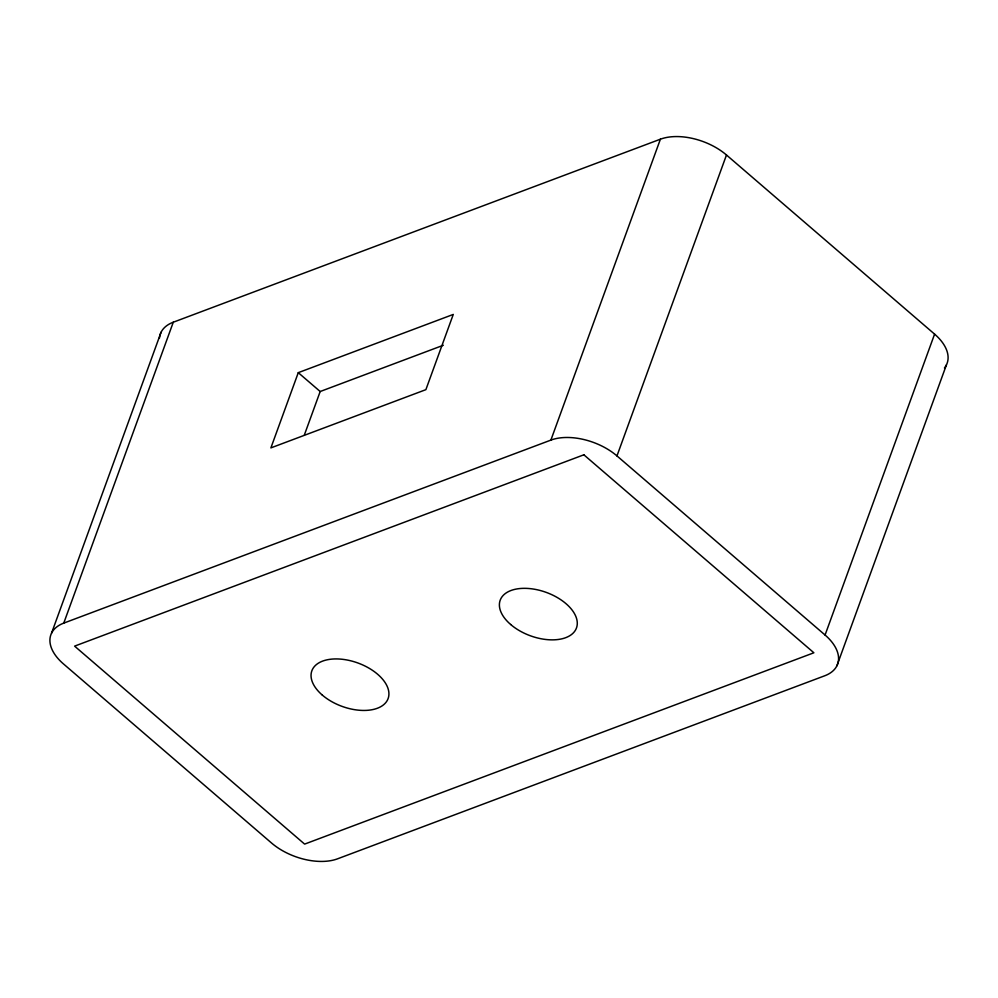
<?xml version="1.0" encoding="UTF-8"?>
<svg xmlns="http://www.w3.org/2000/svg" width="998" height="998" viewBox="0 0 998 998"><rect width="100%" height="100%" fill="white"/><g stroke="black" fill="none" stroke-linecap="round" stroke-linejoin="round"><path stroke-width="1.5" d="M51.559 633.144L161.077 332.247M934.59 334.13L825.072 635.027A48.69 27.719 20 0 1 824.722 675.783L337.598 858.804A48.69 27.719 20 0 1 271.518 842.998L63.41 663.87A48.69 27.719 20 0 1 63.76 623.114L173.278 322.217L660.402 139.196A48.69 27.719 20 0 1 726.482 155.002L934.59 334.13A48.69 27.719 20 0 1 944.445 367.963M298.277 372.666L270.895 447.89L425.884 389.657L453.267 314.432L298.277 372.666L320.183 391.515L443.312 345.258M304.39 434.916L320.183 391.515M63.76 623.114L550.884 440.106L660.402 139.196M825.072 635.027L616.964 455.911L726.482 155.002M836.923 665.753L946.441 364.856M550.884 440.106A48.69 27.719 20 0 1 616.964 455.911M159.48 338.072A48.69 27.719 20 0 1 173.278 322.217M583.867 454.801L74.6 646.13L304.615 844.108L813.881 652.779L583.867 454.801M322.292 695.07A40.569 23.091 20 0 0 387.536 699.91A40.569 23.091 20 0 0 340.143 659.079A40.569 23.091 20 0 0 322.292 695.07M510.664 624.499A40.569 23.091 20 0 0 575.896 629.314A40.569 23.091 20 0 0 528.466 588.483A40.569 23.091 20 0 0 510.664 624.499"/></g></svg>
